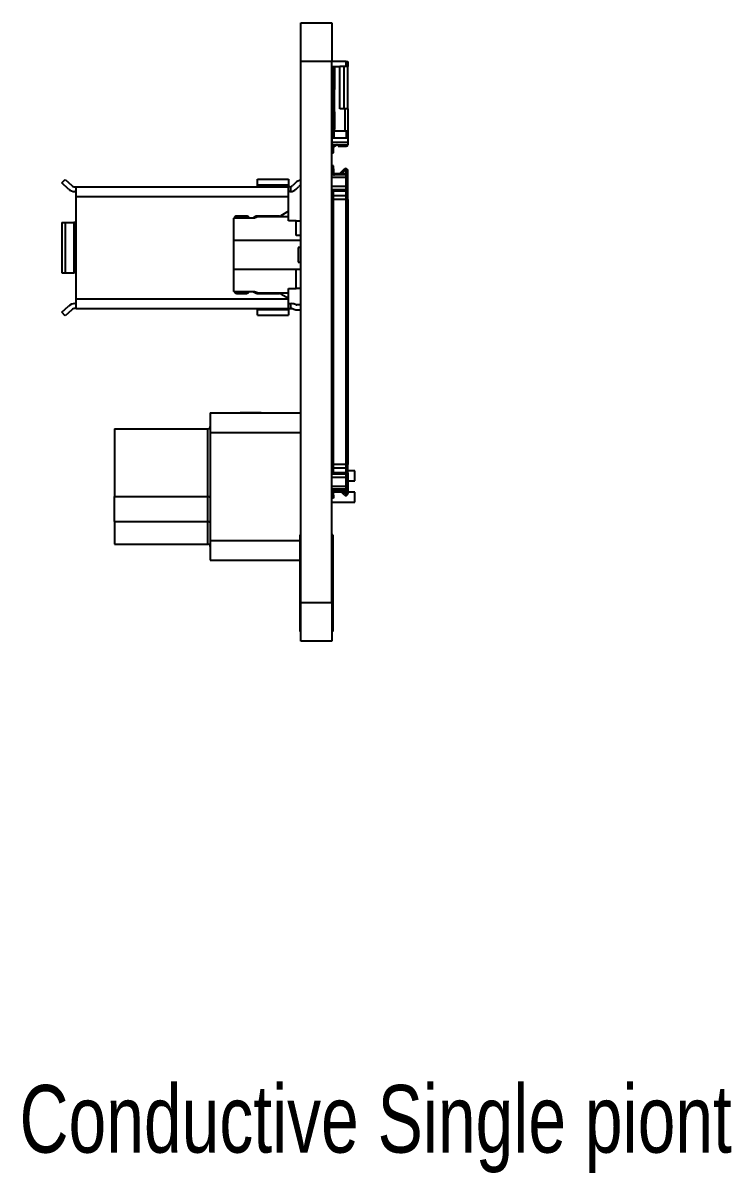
# Model space of a CAD drawing. Header units: millimetres. Extents: x 43 to 185, y 122 to 254.
# Drawn here: x 102.8 to 139.4, y 121.6 to 181.2 of the extents above; entities that cross this region are included whole.
import ezdxf

# ---------------------------------------------------------------- set-up
doc = ezdxf.new("R2010")
doc.units = ezdxf.units.MM
doc.styles.add('SLDTEXTSTYLE0', font='TXT', dxfattribs={"width": 0.75})

# ---------------------------------------------------------------- blocks, each defined once
blk = doc.blocks.new('SW_NOTE_0')
at = {"color": 0, "linetype": 'Continuous', "lineweight": 0, "insert": (0.515, 1.741), "char_height": 3.5, "attachment_point": 1, "style": 'SLDTEXTSTYLE0'}
blk.add_mtext('Conductive Single piont GND from cameras', dxfattribs=at)

msp = doc.modelspace()

# ---------------------------------------------------------------- linework, layer by layer
at = {"color": 7, "linetype": 'Continuous', "lineweight": 25}
for p, q in [((117.179, 179.168), (117.179, 181.168)), ((117.179, 181.168), (118.779, 181.168)), ((118.779, 181.168), (118.779, 179.168)), ((118.779, 179.168), (117.179, 179.168)), ((117.179, 151.168), (117.179, 179.168)), ((118.779, 151.168), (118.779, 179.168)), ((119.519, 179.168), (118.779, 179.168)), ((118.779, 178.918), (118.859, 178.918)), ((118.859, 178.768), (118.779, 178.768)), ((118.859, 178.918), (118.859, 178.768)), ((118.859, 178.918), (118.909, 178.918)), ((118.859, 177.868), (118.859, 178.768)), ((118.909, 178.918), (118.909, 177.718)), ((118.909, 178.918), (119.189, 178.918)), ((119.189, 176.718), (119.189, 178.918)), ((119.412, 178.918), (119.189, 178.918)), ((119.412, 176.718), (119.412, 178.918)), ((119.599, 178.918), (119.412, 178.918)), ((119.519, 179.168), (119.519, 178.918)), ((119.519, 179.168), (119.599, 179.168)), ((119.519, 178.918), (119.519, 179.168)), ((119.599, 179.168), (119.599, 178.918)), ((119.599, 176.718), (119.599, 178.918)), ((118.779, 177.868), (118.859, 177.868)), ((118.859, 177.718), (118.779, 177.718)), ((118.859, 177.868), (118.859, 177.718)), ((118.859, 176.568), (118.859, 177.718)), ((118.909, 177.718), (118.859, 177.718)), ((118.909, 176.568), (118.909, 177.718)), ((118.779, 176.568), (118.859, 176.568)), ((118.859, 176.418), (118.779, 176.418)), ((118.859, 176.568), (118.859, 176.418)), ((118.859, 176.568), (118.909, 176.568)), ((118.859, 175.818), (118.859, 176.418)), ((118.909, 176.568), (118.909, 175.668)), ((119.412, 176.718), (119.189, 176.718)), ((119.469, 176.718), (119.304, 176.718)), ((119.304, 176.718), (119.304, 176.718)), ((119.599, 176.718), (119.412, 176.718)), ((119.469, 175.568), (119.469, 176.718)), ((119.519, 176.718), (119.469, 176.718)), ((119.469, 176.718), (119.469, 176.718)), ((119.519, 176.718), (119.519, 176.718)), ((119.599, 176.718), (119.599, 175.568)), ((119.599, 176.718), (119.599, 176.718)), ((118.779, 175.818), (118.859, 175.818)), ((118.859, 175.668), (118.779, 175.668)), ((118.859, 175.818), (118.859, 175.668)), ((118.859, 175.568), (118.859, 175.668)), ((118.909, 175.668), (118.859, 175.668)), ((118.909, 175.568), (118.909, 175.668)), ((118.859, 175.568), (118.779, 175.568)), ((118.779, 175.418), (118.859, 175.418)), ((118.859, 175.268), (118.779, 175.268)), ((118.799, 174.998), (118.799, 175.218)), ((118.799, 175.218), (119.599, 175.218)), ((118.859, 175.418), (118.859, 175.568)), ((118.909, 175.568), (118.859, 175.568)), ((118.859, 175.268), (118.859, 175.418)), ((118.899, 175.268), (118.859, 175.268)), ((118.899, 175.268), (118.899, 175.538)), ((119.469, 175.568), (118.909, 175.568)), ((119.599, 175.568), (119.469, 175.568)), ((119.519, 175.568), (119.519, 175.218)), ((119.599, 175.568), (119.599, 175.218)), ((119.599, 175.218), (119.599, 174.998)), ((118.779, 174.538), (118.859, 174.538)), ((118.799, 174.998), (119.599, 174.998)), ((118.799, 174.868), (118.799, 174.998)), ((118.799, 174.868), (119.599, 174.868)), ((118.89, 174.868), (118.843, 174.839)), ((118.859, 174.538), (118.859, 174.728)), ((118.859, 174.438), (118.859, 174.538)), ((118.884, 174.771), (119.034, 174.861)), ((119.099, 174.868), (119.099, 174.788)), ((119.099, 174.788), (119.519, 174.788)), ((119.599, 174.998), (119.599, 174.868)), ((118.779, 174.438), (118.859, 174.438)), ((118.859, 173.768), (118.779, 173.768)), ((118.779, 173.618), (118.859, 173.618)), ((118.789, 173.383), (118.779, 173.383)), ((119.469, 173.303), (118.779, 173.303)), ((118.859, 173.618), (118.859, 173.768)), ((118.859, 173.618), (118.859, 173.433)), ((118.859, 173.303), (118.859, 173.313)), ((118.909, 173.383), (119.189, 173.383)), ((119.222, 173.303), (118.909, 173.303)), ((119.412, 173.601), (119.189, 173.383)), ((119.468, 173.544), (119.222, 173.303)), ((119.304, 173.383), (119.469, 173.383)), ((119.519, 173.173), (119.519, 173.523)), ((119.599, 173.173), (119.599, 173.523)), ((104.793, 172.888), (104.963, 173.072)), ((105.14, 172.57), (104.793, 172.888)), ((104.963, 173.072), (105.309, 172.754)), ((105.478, 172.688), (105.533, 172.688)), ((105.533, 172.188), (105.533, 172.688)), ((105.533, 172.688), (116.533, 172.688)), ((114.929, 173.088), (116.529, 173.088)), ((114.929, 172.788), (114.929, 173.088)), ((114.929, 172.788), (116.529, 172.788)), ((114.929, 172.688), (114.929, 172.788)), ((116.529, 173.088), (116.529, 172.788)), ((116.529, 172.788), (116.529, 172.688)), ((116.533, 172.188), (116.533, 172.688)), ((116.606, 172.688), (116.533, 172.688)), ((116.633, 172.69), (116.633, 172.439)), ((116.887, 172.886), (116.754, 172.754)), ((116.924, 172.57), (117.063, 172.709)), ((119.519, 173.173), (118.779, 173.173)), ((119.519, 172.695), (118.779, 172.695)), ((119.519, 173.253), (119.519, 173.173)), ((119.519, 173.173), (119.519, 172.695)), ((119.519, 173.173), (119.599, 173.173)), ((119.519, 172.695), (119.519, 173.173)), ((119.519, 172.695), (119.519, 172.527)), ((119.599, 172.695), (119.519, 172.695)), ((119.519, 172.527), (119.519, 172.695)), ((119.599, 172.695), (119.599, 173.173)), ((119.599, 172.527), (119.599, 172.695)), ((105.533, 172.438), (105.478, 172.438)), ((105.533, 172.188), (116.533, 172.188)), ((105.533, 170.838), (105.533, 172.188)), ((116.606, 172.438), (116.533, 172.438)), ((116.533, 171.418), (116.533, 172.188)), ((119.519, 172.527), (118.779, 172.527)), ((118.859, 172.511), (118.779, 172.511)), ((118.859, 157.824), (118.859, 172.511)), ((119.519, 172.464), (118.859, 172.464)), ((119.519, 172.222), (118.859, 172.222)), ((119.519, 172.527), (119.519, 172.464)), ((119.599, 172.527), (119.519, 172.527)), ((119.519, 172.464), (119.519, 172.527)), ((119.519, 172.464), (119.519, 172.222)), ((119.599, 172.464), (119.519, 172.464)), ((119.519, 172.222), (119.519, 172.464)), ((119.519, 172.222), (119.519, 172.035)), ((119.519, 172.222), (119.599, 172.222)), ((119.519, 172.035), (119.519, 172.222)), ((119.599, 172.464), (119.599, 172.527)), ((119.599, 172.222), (119.599, 172.464)), ((119.599, 172.035), (119.599, 172.222)), ((119.519, 172.035), (118.859, 172.035)), ((119.519, 172.035), (119.519, 158.301)), ((119.519, 172.035), (119.599, 172.035)), ((119.519, 158.301), (119.519, 172.035)), ((119.599, 172.035), (119.599, 158.301)), ((113.699, 169.918), (113.699, 171.068)), ((114.779, 171.068), (113.699, 171.068)), ((114.353, 171.168), (113.853, 171.168)), ((114.83, 171.148), (114.69, 171.068)), ((114.979, 171.143), (114.779, 171.068)), ((116.059, 171.168), (114.904, 171.168)), ((114.979, 171.143), (116.529, 171.143)), ((116.533, 171.418), (116.134, 171.188)), ((116.529, 171.143), (116.529, 171.416)), ((116.529, 170.918), (116.529, 171.143)), ((116.929, 170.918), (116.529, 170.918)), ((116.929, 170.168), (116.929, 170.918)), ((116.929, 170.918), (117.179, 170.918)), ((104.793, 170.838), (104.793, 168.238)), ((104.793, 170.838), (104.963, 170.838)), ((104.963, 170.838), (104.963, 168.238)), ((104.963, 170.838), (105.415, 170.838)), ((105.415, 170.838), (105.415, 168.238)), ((105.516, 170.838), (105.415, 170.838)), ((105.516, 170.838), (105.516, 168.238)), ((105.516, 170.838), (105.533, 170.838)), ((113.699, 169.918), (117.179, 169.918)), ((113.699, 168.418), (113.699, 169.918)), ((117.179, 170.168), (116.929, 170.168)), ((117.029, 169.543), (117.029, 168.793)), ((117.179, 169.543), (117.029, 169.543)), ((117.029, 168.793), (117.179, 168.793)), ((104.793, 168.238), (104.963, 168.238)), ((104.963, 168.238), (105.415, 168.238)), ((105.516, 168.238), (105.415, 168.238)), ((105.516, 168.238), (105.533, 168.238)), ((105.533, 166.888), (105.533, 168.238)), ((113.699, 167.268), (113.699, 168.418)), ((113.699, 168.418), (116.929, 168.418)), ((116.929, 167.418), (116.929, 168.418)), ((116.929, 168.418), (117.179, 168.418)), ((116.529, 167.193), (116.529, 167.418)), ((116.529, 167.418), (116.929, 167.418)), ((117.179, 167.418), (116.929, 167.418)), ((105.533, 166.388), (105.533, 166.888)), ((105.533, 166.888), (116.533, 166.888)), ((113.699, 167.268), (114.779, 167.268)), ((113.853, 167.168), (114.353, 167.168)), ((114.69, 167.268), (114.83, 167.188)), ((114.779, 167.268), (114.979, 167.193)), ((114.904, 167.168), (116.059, 167.168)), ((114.979, 167.193), (116.529, 167.193)), ((116.134, 167.148), (116.533, 166.918)), ((116.529, 166.92), (116.529, 167.193)), ((116.533, 166.888), (116.533, 166.918)), ((116.533, 166.388), (116.533, 166.888)), ((104.793, 166.188), (105.14, 166.506)), ((104.963, 166.004), (104.793, 166.188)), ((105.309, 166.322), (104.963, 166.004)), ((105.478, 166.638), (105.533, 166.638)), ((105.533, 166.388), (105.478, 166.388)), ((105.533, 166.388), (116.533, 166.388)), ((114.929, 166.338), (114.929, 166.388)), ((114.929, 166.338), (116.529, 166.338)), ((114.929, 166.038), (114.929, 166.338)), ((116.529, 166.388), (116.529, 166.338)), ((116.529, 166.338), (116.529, 166.038)), ((116.533, 166.638), (116.633, 166.638)), ((116.533, 166.388), (116.633, 166.388)), ((116.633, 166.638), (116.633, 166.388)), ((116.633, 166.638), (116.694, 166.638)), ((116.633, 166.388), (116.693, 166.388)), ((116.728, 166.382), (116.854, 166.336)), ((116.924, 166.574), (116.8, 166.619)), ((116.956, 166.318), (117.179, 166.318)), ((117.179, 166.568), (116.958, 166.568)), ((114.929, 166.038), (116.529, 166.038)), ((112.48, 160.978), (112.48, 159.962)), ((112.48, 160.978), (117.179, 160.978)), ((114.016, 160.991), (114.016, 160.978)), ((114.03, 160.991), (114.03, 160.978)), ((115.122, 160.991), (114.03, 160.991)), ((115.122, 160.991), (115.122, 160.978)), ((115.136, 160.991), (115.136, 160.978)), ((107.527, 160.155), (112.353, 160.155)), ((107.527, 160.155), (107.527, 156.646)), ((112.353, 156.646), (112.353, 160.155)), ((112.48, 159.962), (117.179, 159.962)), ((112.48, 159.962), (112.48, 154.374)), ((118.859, 157.824), (118.779, 157.824)), ((119.519, 157.809), (118.779, 157.809)), ((119.519, 158.301), (118.859, 158.301)), ((119.519, 158.114), (118.859, 158.114)), ((119.519, 157.872), (118.859, 157.872)), ((119.519, 158.301), (119.519, 158.114)), ((119.519, 158.301), (119.599, 158.301)), ((119.519, 158.114), (119.519, 158.301)), ((119.519, 158.114), (119.519, 157.872)), ((119.519, 158.114), (119.599, 158.114)), ((119.519, 157.872), (119.519, 158.114)), ((119.519, 157.872), (119.519, 157.809)), ((119.599, 157.872), (119.519, 157.872)), ((119.519, 157.809), (119.519, 157.872)), ((119.519, 157.809), (119.519, 157.641)), ((119.599, 157.809), (119.519, 157.809)), ((119.519, 157.641), (119.519, 157.809)), ((119.599, 158.114), (119.599, 158.301)), ((119.599, 157.872), (119.599, 158.114)), ((119.973, 157.972), (119.599, 157.972)), ((119.599, 157.872), (119.599, 157.809)), ((119.599, 157.809), (119.599, 157.641)), ((119.973, 157.464), (119.973, 157.972)), ((119.519, 157.641), (118.779, 157.641)), ((119.519, 157.641), (119.519, 157.163)), ((119.599, 157.641), (119.519, 157.641)), ((119.519, 157.163), (119.519, 157.641)), ((119.599, 157.641), (119.599, 157.163)), ((119.599, 157.464), (119.973, 157.464)), ((107.527, 156.646), (112.353, 156.646)), ((107.527, 155.351), (107.527, 156.646)), ((112.353, 155.351), (112.353, 156.646)), ((119.519, 157.163), (118.779, 157.163)), ((119.469, 157.033), (118.779, 157.033)), ((118.789, 156.953), (118.779, 156.953)), ((118.779, 156.718), (118.859, 156.718)), ((118.859, 157.023), (118.859, 157.033)), ((118.859, 156.718), (118.859, 156.903)), ((119.272, 156.872), (118.859, 156.872)), ((118.859, 156.718), (118.859, 156.568)), ((119.222, 157.033), (118.909, 157.033)), ((118.909, 156.953), (119.189, 156.953)), ((119.412, 156.734), (119.189, 156.953)), ((119.222, 157.033), (119.468, 156.791)), ((119.469, 156.953), (119.304, 156.953)), ((119.519, 156.872), (119.386, 156.872)), ((119.519, 157.163), (119.519, 157.083)), ((119.519, 157.163), (119.599, 157.163)), ((119.519, 156.813), (119.519, 157.163)), ((119.599, 157.163), (119.599, 156.813)), ((119.973, 156.872), (119.599, 156.872)), ((119.973, 156.364), (119.973, 156.872)), ((118.859, 156.568), (118.779, 156.568)), ((118.779, 156.364), (119.973, 156.364)), ((107.527, 155.351), (112.353, 155.351)), ((107.527, 155.351), (107.527, 154.181)), ((112.353, 154.181), (112.353, 155.351)), ((112.48, 154.374), (112.48, 153.358)), ((112.48, 154.374), (117.129, 154.374)), ((117.179, 154.668), (117.129, 154.668)), ((117.129, 149.668), (117.129, 154.668)), ((118.829, 154.668), (118.779, 154.668)), ((118.829, 154.668), (118.829, 149.668)), ((107.527, 154.181), (112.353, 154.181)), ((112.48, 153.358), (117.129, 153.358)), ((117.179, 149.168), (117.179, 151.168)), ((117.179, 151.168), (118.779, 151.168)), ((118.779, 151.168), (118.779, 149.168)), ((117.129, 149.668), (117.179, 149.668)), ((118.779, 149.668), (118.829, 149.668)), ((118.779, 149.168), (117.179, 149.168))]:
    msp.add_line(p, q, dxfattribs=at)
at = {"color": 7, "linetype": 'Continuous', "lineweight": 25, "flags": 128}
for points in [[(118.899, 175.538), (118.901, 175.553), (118.905, 175.568)], [(112.48, 156.582), (112.478, 156.595), (112.471, 156.607), (112.459, 156.618), (112.443, 156.627), (112.424, 156.635), (112.402, 156.641), (112.378, 156.645), (112.353, 156.646)], [(112.48, 155.287), (112.478, 155.299), (112.471, 155.311), (112.459, 155.322), (112.443, 155.332), (112.424, 155.34), (112.402, 155.346), (112.378, 155.349), (112.353, 155.351)]]:
    msp.add_lwpolyline(points, dxfattribs=at)
at = {"color": 7, "linetype": 'Continuous', "lineweight": 25}
for centre, radius, start, end in [((118.909, 174.728), 0.13, 120.96376, 180), ((118.909, 174.728), 0.05, 120.96376, 180), ((119.059, 174.818), 0.05, 90, 120.96376), ((119.519, 174.868), 0.08, 270, 0), ((118.909, 173.433), 0.13, 180, 270), ((118.909, 173.433), 0.05, 180, 270), ((119.489, 173.523), 0.11, 0, 134.38824), ((119.489, 173.523), 0.03, 0, 134.38824), ((119.469, 173.253), 0.13, 67.38014, 90), ((119.469, 173.253), 0.05, 0, 90), ((105.478, 172.938), 0.25, 227.43665, 270), ((116.606, 172.888), 0.2, 277.96106, 318.00056), ((117.205, 172.568), 0.45, 93.2231, 134.96761), ((117.205, 172.568), 0.2, 97.26762, 134.96771), ((105.478, 172.938), 0.5, 227.43665, 270), ((116.606, 172.888), 0.45, 273.55438, 315.00002), ((113.853, 171.018), 0.15, 90, 160.52878), ((114.353, 171.018), 0.15, 19.47122, 90), ((114.904, 171.018), 0.15, 90, 119.88653), ((116.059, 171.318), 0.15, 270, 299.9207), ((113.853, 167.318), 0.15, 199.47122, 270), ((114.353, 167.318), 0.15, 270, 340.52878), ((114.904, 167.318), 0.15, 240.11347, 270), ((116.059, 167.018), 0.15, 60.0793, 90), ((105.478, 166.138), 0.5, 90, 132.56335), ((105.478, 166.138), 0.25, 90, 132.56335), ((116.693, 166.288), 0.1, 70, 90), ((116.694, 166.328), 0.31, 70, 90), ((116.956, 166.618), 0.3, 250, 270), ((116.958, 166.668), 0.1, 250, 270), ((112.353, 160.282), 0.127, 270, 0), ((118.909, 156.903), 0.13, 90, 180), ((118.909, 156.903), 0.05, 90, 180), ((119.489, 156.813), 0.11, 225.61176, 0), ((119.489, 156.813), 0.03, 225.61176, 0), ((119.469, 157.083), 0.05, 270, 0), ((119.469, 157.083), 0.13, 270, 292.61986), ((112.353, 154.054), 0.127, 0, 90)]:
    msp.add_arc(centre, radius, start, end, dxfattribs=at)
for points, knots in [([(116.606, 172.688), (116.611, 172.688), (116.62, 172.688), (116.629, 172.689), (116.633, 172.69)], [0, 0, 0, 0, 0.559636, 1, 1, 1, 1]), ([(116.606, 172.438), (116.611, 172.438), (116.62, 172.438), (116.629, 172.439), (116.633, 172.439)], [0, 0, 0, 0, 0.559693, 1, 1, 1, 1])]:
    msp.add_open_spline(points, degree=3, knots=knots, dxfattribs=at)

# ---------------------------------------------------------------- block references
at = {"color": 7, "linetype": 'Continuous', "lineweight": 0}
msp.add_blockref('SW_NOTE_0', (102.093, 124.438), dxfattribs=at)

doc.saveas('drawing.dxf')
